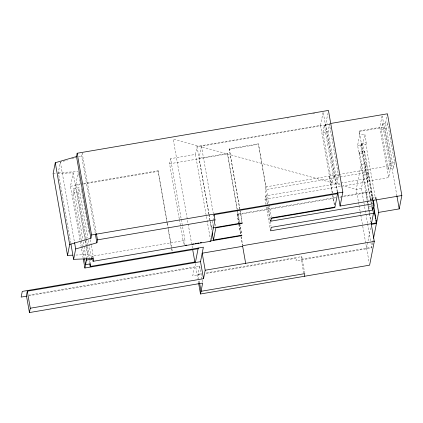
<?xml version="1.0" encoding="UTF-8"?>
<svg xmlns="http://www.w3.org/2000/svg" width="423" height="423" viewBox="0 0 423 423"><rect width="100%" height="100%" fill="white"/><g stroke="black" fill="none" stroke-linecap="round" stroke-linejoin="round"><path stroke-width="0.32" stroke-dasharray="2.12 1.59" d="M70.768 243.14L58.316 172.51L60.357 162.136L67.231 160.132M83.183 258.284L70.488 186.289L73.137 172.848L56.989 173.504M81.2 239.968L72.946 193.163L73.851 188.589L78.995 187.712L87.82 237.768M86.63 246.36L75.765 184.745L78.218 172.32M95.312 233.697L81.602 155.939L82.173 153.036L96.338 233.39M86.234 238.44L78.096 192.285L78.995 187.712M86.821 258.252L87.55 254.572L86.176 246.789M91.844 258.014L92.198 256.201L184.978 240.391L170.569 158.667L195.442 154.432L197.023 146.4L320.518 125.356L323.156 111.973L337.337 192.402M166.995 222.625L158.091 170.718L82.897 183.529M179.278 218.929L169.56 163.801L170.569 158.667M208.867 214.07L199.027 158.292L201.427 146.136L330.151 124.198M184.095 244.88L184.978 240.391M199.587 283.109L198.033 274.278L199.661 266.025L29.034 295.101M212.817 221.113L211.431 228.124L210.062 220.341M212.938 220.478L213.567 217.29M237.06 209.084L227.437 153.454L199.027 158.292M239.688 209.073L229.245 148.801L258.405 143.831L269.06 204.251M238.688 223.804L237.224 214.191L335.978 197.361M267.754 203.828L265.263 189.689L265.813 186.897L258.405 143.831M265.924 204.462L265.02 199.323L265.702 195.865L340.298 183.154M324.341 125.314L333.345 176.391L331.939 183.529L322.934 132.452L324.341 125.314L329.485 124.436L338.49 175.513L337.083 182.651L328.079 131.574L329.485 124.436M337.586 191.767L325.694 124.314L327.809 113.581M303.719 273.147L301.271 259.273L301.8 256.597L205.816 272.951M367.804 203.267L357.604 145.449L359.672 134.963L359.074 131.558L359.206 130.892L379.785 127.381L382.165 115.336M359.502 151.952L359.106 153.961L364.251 153.084L364.647 151.074L359.502 151.952L369.11 206.435L368.713 208.444L372.573 207.783M376.264 198.995L375.925 197.081L370.781 197.959L370.384 199.968L360.777 145.486L361.173 143.476L366.318 142.599L364.822 134.086L359.672 134.963M372.489 199.804L362.765 144.518L364.822 134.086M371.029 199.857L375.529 199.09L365.927 144.608L366.318 142.599M367.545 223.381L361.401 188.526L366.207 164.15L361.057 165.028L356.251 189.404L358.413 201.665M370.865 201.115L366.894 178.617L368.174 172.15L265.263 189.689M365.863 192.269L367.101 200.597M265.02 199.323L367.931 181.784L359.206 130.892M381.303 129.369L382.445 123.569L387.595 122.691L394.648 162.702L393.506 168.502L388.356 169.38L381.303 129.369L386.448 128.492L387.595 122.691M372.245 199.719L371.008 191.392L339.225 196.806M396.922 195.928L384.803 127.175L387.315 114.427M375.529 199.09L375.925 197.081M366.609 248.142L370.664 227.59M372.642 242.77L371.621 247.931L295.994 260.822L296.523 258.141L205.726 273.618M372.769 242.125L373.276 239.555M388.356 169.38L389.504 163.579L382.445 123.569M368.063 181.118L388.642 177.607L391.021 165.562L382.276 115.981M71.603 158.858L75.976 157.578M78.477 156.848L81.602 155.939M357.604 145.449L362.765 144.518M287.333 118.08L288.634 117.858M312.734 113.75L314.686 113.417M325.694 124.314L330.241 123.537M322.934 132.452L328.079 131.574M229.15 149.303L258.305 144.333M169.56 163.801L227.336 153.956M359.074 131.558L384.803 127.175M75.765 184.745L80.301 183.973M70.488 186.289L80.206 184.634M83.447 184.084L157.964 171.384M72.946 193.163L78.096 192.285M360.777 145.486L365.927 144.608M389.504 163.579L394.648 162.702M265.813 186.897L391.021 165.562M333.345 176.391L338.49 175.513M340.949 183.043L366.894 178.617M361.401 188.526L356.251 189.404L342.905 185.729M237.102 214.805L335.857 197.975M339.754 197.308L370.886 192.005M369.11 206.435L373.615 205.668M28.965 295.762L194.384 267.574L192.756 275.828L201.834 274.278M198.033 274.278L201.924 273.618M301.271 259.273L371.754 247.265L370.733 241.454M58.316 172.51L78.34 171.696M53.113 173.663L56.344 173.53M75.923 255.043L87.55 254.572M340.362 185.031L173.187 139.051L192.391 247.957M386.448 128.492L393.506 168.502M379.785 127.381L388.642 177.607M364.647 151.074L373.112 199.074M368.174 172.15L372.933 199.148M372.362 200.359L372.816 202.934M361.173 143.476L367.931 181.784M370.781 197.959L372.245 206.26M370.976 201.76L371.431 204.33M371.542 204.975L371.997 207.545M368.259 205.853L368.941 209.718M369.052 210.358L369.501 212.912M369.617 213.552L371.077 221.853M367.217 201.237L367.666 203.812M367.783 204.452L368.687 209.597M368.803 210.236L369.253 212.811M369.369 213.451L370.844 221.811M367.656 224.026L370.617 240.809M358.53 202.31L358.984 204.896M359.101 205.541L360.121 211.347M360.237 211.992L360.692 214.577M360.803 215.222L369.057 262.011M320.518 125.356L332.409 192.809M332.869 195.405L334.81 206.429M329.274 176.084L332.219 192.798M332.674 195.368L334.371 205.012M301.8 256.597L304.692 272.994M269.171 204.901L271.233 216.597M268.208 206.398L270.36 218.612M265.702 195.865L267.172 204.219M267.627 206.789L271.027 226.078M266.379 207.037L270.461 230.175M229.245 148.801L239.788 208.571M240.243 211.167L242.194 222.212M239.799 209.723L241.977 222.064M227.437 153.454L237.271 209.232M237.388 209.882L239.672 222.852M239.788 223.503L241.734 234.527M237.515 211.68L239.46 222.704M239.577 223.355L241.517 234.379M237.224 214.191L238.926 223.83M239.037 224.476L240.74 234.115M241.189 236.69L242.776 245.689M238.805 224.444L240.846 236.013M240.957 236.658L242.432 245.012M201.427 146.136L213.319 213.589M215.148 223.968L215.608 226.564M197.023 146.4L208.914 213.853M209.031 214.503L209.945 219.69M208.978 214.72L209.893 219.907M210.009 220.557L211.955 231.582M195.442 154.432L210.405 239.318M199.661 266.025L201.993 279.27M202.104 279.899L202.665 283.05M195.135 263.513L197.763 278.424M198.223 281.02L198.561 282.961M179.394 219.579L183.852 244.875M158.091 170.718L167.244 222.604M167.355 223.254L172.505 252.441M167.111 223.275L167.682 226.517M168.143 229.113L171.458 247.92M171.569 248.565L172.373 253.107M78.683 173.642L79.022 175.582M79.138 176.232L79.593 178.823M79.709 179.474L80.053 181.414M80.169 182.064L80.624 184.655M81.311 188.542L81.65 190.487M81.766 191.138L82.681 196.32M82.797 196.97L85.309 211.225M85.425 211.87L89.306 233.903M90.337 239.735L91.252 244.917M91.363 245.567L93.647 258.527M92.198 256.201L92.426 257.48M88.28 240.364L91.262 257.269M86.345 239.09L89.671 257.94M89.787 258.59L90.591 263.143M86.747 247.011L88.687 258.035M89.147 260.631L89.602 263.228M73.137 172.848L85.034 240.301M85.145 240.951L86.059 246.138M73.851 188.589L82.792 239.291M83.252 241.893L83.939 245.795M84.05 246.445L86.118 258.146M81.316 240.618L82.231 245.816M82.348 246.466L84.41 258.167M60.357 162.136L74.527 242.49"/><path stroke-width="0.63" d="M89.718 263.873L90.173 266.469L203.378 247.18L200.518 261.678L27.284 291.198L26.427 295.545L29.43 312.571L202.665 283.05L200.507 293.985L369.612 265.168L374.297 241.406L371.294 224.38L373.483 213.282L372.584 208.174M330.892 123.426L387.442 113.792L401.85 195.516L340.103 206.038L342.841 192.148L328.433 110.429L77.16 153.248L76.51 156.536L55.27 162.733L53.113 173.663L67.521 255.386L72.693 255.175M29.43 312.571L30.287 308.224L27.284 291.198M67.521 255.386L69.679 244.457L55.27 162.733M337.337 192.402L337.565 193.697L214.07 214.741L214.974 219.849L210.749 241.263L93.102 261.308L93.647 258.527L73.623 259.341L75.669 248.967L74.527 242.49M198.101 248.724L84.896 268.013L86.699 258.871M69.679 244.457L90.919 238.26L91.569 234.971L77.16 153.248M90.173 266.469L90.702 263.793L85.557 264.666L84.526 258.818M86.229 258.797L86.461 260.097L91.606 259.22L91.844 258.014M75.669 248.967L96.909 242.77L97.486 239.867L96.338 233.39M198.234 248.052L195.505 261.885L22.271 291.405L21.15 297.094L27.014 296.095M213.821 216.016L214.07 214.741M30.287 308.224L203.521 278.704L205.192 270.223L202.189 253.197L242.659 246.302L242.776 245.689L376.57 222.831L373.869 207.508L374.255 205.557L373.34 200.37M209.935 241.099L241.75 235.674L241.845 235.177L213.441 240.015L215.836 227.86L242.205 223.365L242.305 222.863L212.721 227.907M373.16 200.433L373.726 203.648L270.815 221.187L271.466 217.893L334.926 207.08M304.274 276.298L304.803 273.623L201.036 291.304L199.587 283.109M337.565 193.697L334.826 207.582L271.365 218.395M373.726 203.648L372.452 210.115L271.254 227.363L270.572 230.821L373.483 213.282M373.53 238.271L378.627 212.404L376.375 199.635M378.627 212.404L399.212 208.899L401.85 195.516M91.569 234.971L342.841 192.148M97.486 239.867L214.974 219.849M372.573 207.783L373.858 207.566M185.269 245.303L186.564 245.081M192.407 244.087L193.708 243.865M195.003 243.643L196.304 243.421M197.599 243.199L198.9 242.976M200.201 242.754L201.496 242.538M371.294 224.38L376.438 223.503L375.873 220.288M205.192 270.223L374.297 241.406M396.922 195.928L399.212 208.899M373.721 208.074L373.948 209.359M374.175 210.649L375.196 216.433M375.423 217.718L375.645 219.003M371.193 222.487L371.415 223.767M337.702 192.417L340.103 206.038M270.588 219.897L270.815 221.187M242.659 246.302L245.657 263.328M212.182 232.883L213.441 240.015M200.518 261.678L203.521 278.704M192.618 249.253L194.908 262.218M198.678 283.611L200.507 293.985M95.424 234.347L96.909 242.77M76.51 156.536L90.919 238.26M92.537 258.12L93.102 261.308M91.373 257.919L91.606 259.22M83.294 258.934L84.896 268.013M70.884 243.791L73.623 259.341"/></g></svg>
